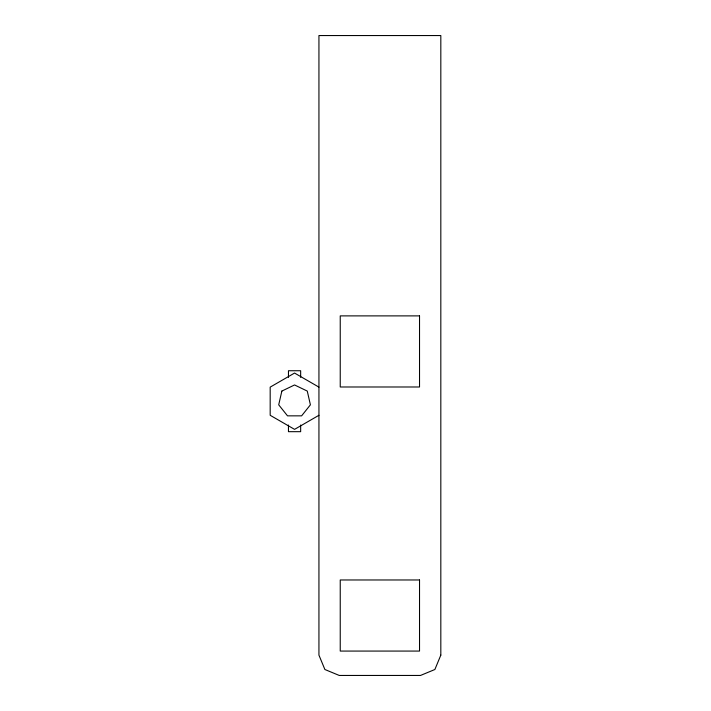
<?xml version="1.0" encoding="UTF-8"?>
<svg xmlns="http://www.w3.org/2000/svg" width="711" height="711" viewBox="0 0 711 711"><rect width="100%" height="100%" fill="white"/><g stroke="black" fill="none" stroke-linecap="round" stroke-linejoin="round"><path stroke-width="1.07" d="M318.946 415.286L294.558 429.364L270.18 415.286L270.18 387.131L294.558 373.053L318.946 387.131M300.655 377.381L300.655 370.733L288.462 370.733L288.462 377.381M300.655 425.027L300.655 431.675L288.462 431.675L288.462 425.027M281.858 391.077L278.712 404.826L287.511 415.846L301.615 415.846L310.405 404.826L307.268 391.077L294.558 384.953L281.858 391.077M440.82 655.133L434.874 669.504L420.512 675.45L339.254 675.45L324.891 669.504L318.937 655.133L318.937 35.55L440.82 35.55L440.82 655.133M419.526 315.888L340.24 315.888L340.24 386.988L419.526 386.988L419.526 315.888M419.526 579.972L340.24 579.972L340.24 651.072L419.526 651.072L419.526 579.972"/></g></svg>
